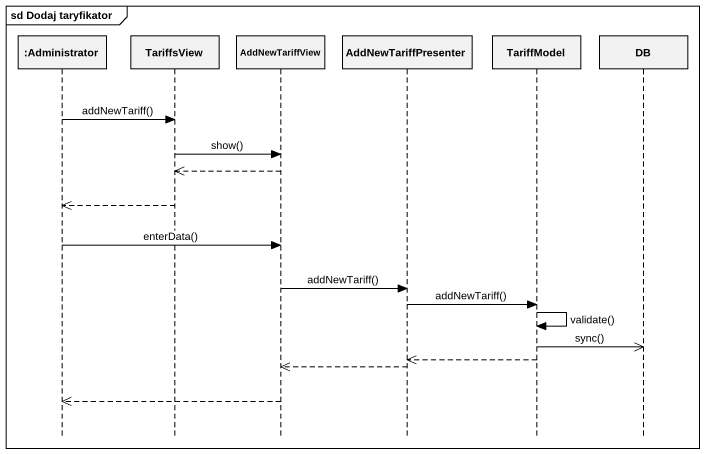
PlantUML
@startuml
mainframe sd Dodaj taryfikator
hide footbox
participant ":Administrator" as Administrator
participant TariffsView
participant AddNewTariffView
participant AddNewTariffPresenter
participant TariffModel
participant DB

Administrator -> TariffsView : addNewTariff()
TariffsView -> AddNewTariffView : show()
AddNewTariffView -->> TariffsView
TariffsView -->> Administrator
Administrator -> AddNewTariffView : enterData()
AddNewTariffView -> AddNewTariffPresenter : addNewTariff()
AddNewTariffPresenter -> TariffModel : addNewTariff()
TariffModel -> TariffModel : validate()
TariffModel ->> DB : sync()
TariffModel -->> AddNewTariffPresenter
AddNewTariffPresenter -->> AddNewTariffView
AddNewTariffView -->> Administrator
@enduml
